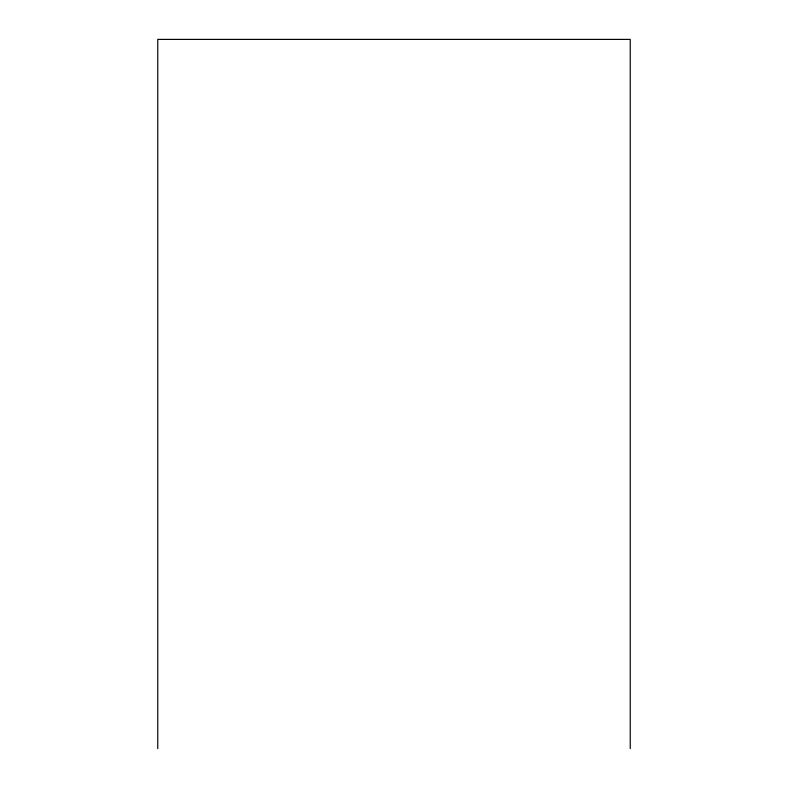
<?xml version="1.0" encoding="UTF-8"?>
<svg xmlns="http://www.w3.org/2000/svg" width="788" height="788" viewBox="0 0 788 788"><rect width="100%" height="100%" fill="white"/><g stroke="black" fill="none" stroke-linecap="round" stroke-linejoin="round"><path stroke-width="1.18" d="M630.242 748.6L630.242 39.4L157.758 39.4L157.758 748.6"/></g></svg>
